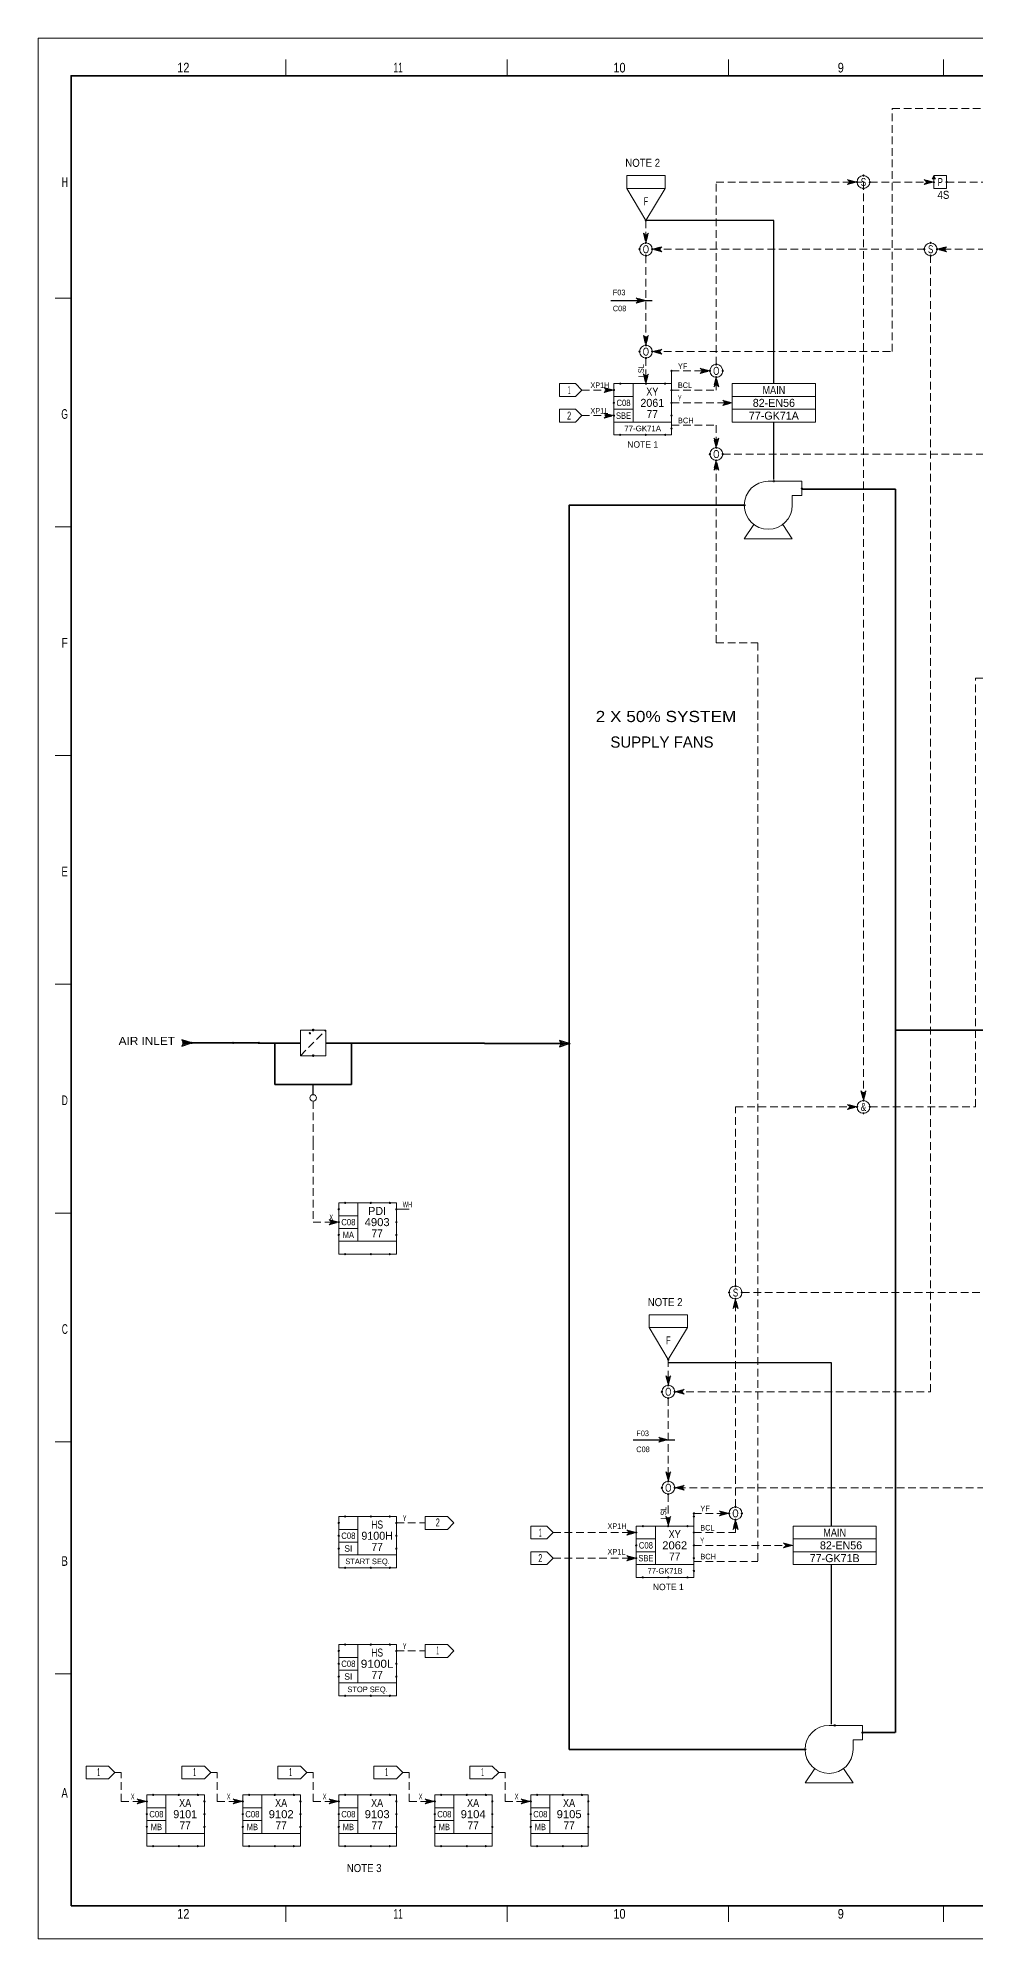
# Model space of a CAD drawing. Header units: millimetres. Extents: x 0 to 841, y 0 to 594.
# Drawn here: x 0 to 293, y 0 to 594 of the extents above; entities that cross this region are included whole.
import ezdxf
from ezdxf.enums import TextEntityAlignment as Align

# ---------------------------------------------------------------- set-up
doc = ezdxf.new("R2010")
doc.units = ezdxf.units.MM
doc.header["$LTSCALE"] = 0.8
doc.header["$PDMODE"] = 32
doc.header["$PDSIZE"] = 0.4
doc.linetypes.add('MEDIUM_DASHED', pattern=[4.5, 3, -1.5])
for name, color, linetype, lineweight in [('1', 7, 'Continuous', 13), ('12', 7, 'Continuous', 13), ('15', 7, 'Continuous', 13), ('18', 7, 'Continuous', 25), ('30', 7, 'Continuous', 25), ('40', 7, 'Continuous', 35), ('46', 7, 'MEDIUM_DASHED', 13), ('47', 7, 'Continuous', 13), ('48', 7, 'Continuous', 13), ('53', 7, 'Continuous', 13), ('9', 7, 'Continuous', 13)]:
    doc.layers.add(name, color=color, linetype=linetype, lineweight=lineweight)
for name, color, linetype in [('16', 7, 'Continuous'), ('45', 7, 'Continuous'), ('50', 7, 'Continuous')]:
    doc.layers.add(name, color=color, linetype=linetype)

msp = doc.modelspace()

# ---------------------------------------------------------------- linework, layer by layer
at = {"layer": '1'}
for p, q in [((77.4913, 587.2614), (77.4913, 582.2276)), ((146.6543, 587.2614), (146.6543, 582.2276)), ((215.8173, 587.2614), (215.8173, 582.2276)), ((282.9756, 587.2614), (282.9756, 582.2276)), ((10.3331, 512.7606), (5.3213, 512.7606)), ((10.3331, 441.2795), (5.3213, 441.2795)), ((10.3331, 369.7992), (5.3213, 369.7992)), ((10.3331, 298.3181), (5.3213, 298.3181)), ((10.3331, 226.8378), (5.3213, 226.8378)), ((10.3331, 155.3567), (5.3213, 155.3567)), ((10.3331, 82.8693), (5.3213, 82.8693)), ((77.4913, 10.3819), (77.4913, 5.348)), ((146.6543, 10.3819), (146.6543, 5.348)), ((215.8173, 10.3819), (215.8173, 5.348)), ((282.9756, 10.3819), (282.9756, 5.348))]:
    msp.add_line(p, q, dxfattribs=at)
at = {"layer": '1', "lineweight": 25}
for p, q in [((179, 512), (192, 512)), ((85.9843, 263.811), (85.9843, 267)), ((10.3331, 10.3819), (10.3331, 156.3638)), ((186, 156), (199, 156))]:
    msp.add_line(p, q, dxfattribs=at)
at = {"layer": '1', "lineweight": 35}
msp.add_line((648.9504, 10.3819), (10.3331, 10.3819), dxfattribs=at)
msp.add_lwpolyline([(829.263, 112.0142), (829.263, 582.2276), (10.3331, 582.2276), (10.3331, 10.3819)], dxfattribs=at)
at = {"layer": '12'}
for p, q in [((163, 486), (163, 482)), ((163, 486), (168, 486)), ((217, 482), (243, 482)), ((163, 478), (163, 474)), ((163, 478), (168, 478)), ((217, 478), (243, 478)), ((121, 132), (121, 128)), ((121, 132), (128, 132)), ((205, 133), (205, 132)), ((121, 128), (128, 128)), ((154, 129), (154, 125)), ((154, 129), (159, 129)), ((236, 125), (262, 125)), ((154, 121), (154, 117)), ((154, 121), (159, 121)), ((236, 121), (262, 121)), ((121, 92), (121, 88)), ((121, 92), (128, 92)), ((121, 88), (128, 88)), ((15, 54), (15, 50)), ((15, 54), (22, 54)), ((45, 54), (45, 50)), ((45, 54), (52, 54)), ((75, 54), (75, 50)), ((75, 54), (82, 54)), ((105, 54), (105, 50)), ((105, 54), (112, 54)), ((135, 54), (135, 50)), ((135, 54), (142, 54)), ((15, 50), (22, 50)), ((45, 50), (52, 50)), ((75, 50), (82, 50)), ((105, 50), (112, 50)), ((135, 50), (142, 50))]:
    msp.add_line(p, q, dxfattribs=at)
for points in [[(0, 594), (841, 594), (841, 0), (0, 0)], [(217, 474), (243, 474), (243, 486), (217, 486)], [(236, 129), (262, 129), (262, 117), (236, 117)]]:
    msp.add_lwpolyline(points, close=True, dxfattribs=at)
for points in [[(163, 482), (168, 482), (170, 484), (168, 486)], [(163, 474), (168, 474), (170, 476), (168, 478)], [(128, 128), (130, 130), (128, 132)], [(154, 125), (159, 125), (161, 127), (159, 129)], [(154, 117), (159, 117), (161, 119), (159, 121)], [(128, 88), (130, 90), (128, 92)], [(22, 50), (24, 52), (22, 54)], [(52, 50), (54, 52), (52, 54)], [(82, 50), (84, 52), (82, 54)], [(112, 50), (114, 52), (112, 54)], [(142, 50), (144, 52), (142, 54)]]:
    msp.add_lwpolyline(points, dxfattribs=at)
msp.add_point((85, 283), dxfattribs=at)
at = {"layer": '15'}
for points in [[(228.2504, 455.4992), (238.7496, 455.4992), (238.7496, 451), (235.7496, 451), (235.7496, 448)], [(232.7496, 442), (235.7496, 437.4992), (220.7496, 437.4992), (223.7496, 442)], [(247.2504, 66.7496), (257.7496, 66.7496), (257.7496, 62.2504), (254.7496, 62.2504), (254.7496, 59.2504)], [(251.7496, 53.2504), (254.7496, 48.7496), (239.7496, 48.7496), (242.7496, 53.2504)]]:
    msp.add_lwpolyline(points, dxfattribs=at)
for centre, start, end in [((228.25, 447.9996), 90, 180), ((228.25, 447.9996), 180, 270), ((228.25, 447.9996), 270, 0), ((247.25, 59.25), 90, 180), ((247.25, 59.25), 180, 270), ((247.25, 59.25), 270, 0)]:
    msp.add_arc(centre, 7.5, start, end, dxfattribs=at)
at = {"layer": '16'}
for p in [(230, 455.4992), (238.7496, 453.2496), (220.7504, 448), (61, 280), (69, 280), (249, 66.7496), (239.7504, 59.2504), (257.7496, 64.5)]:
    msp.add_point(p, dxfattribs=at)
at = {"layer": '18', "lineweight": 13}
for p, q in [((230, 456), (230, 474)), ((248, 67.1024), (248, 117.1024))]:
    msp.add_line(p, q, dxfattribs=at)
at = {"layer": '18'}
for p, q in [((230, 456), (230, 474)), ((248, 180), (197, 180)), ((248, 128.8976), (248, 180)), ((248, 67.1024), (248, 117.1024))]:
    msp.add_line(p, q, dxfattribs=at)
at = {"layer": '18', "lineweight": 13}
msp.add_lwpolyline([(230, 486), (230, 537), (230, 537), (190, 537)], dxfattribs=at)
at = {"layer": '18'}
msp.add_lwpolyline([(230, 486), (230, 537), (230, 537), (190, 537)], dxfattribs=at)
at = {"layer": '30'}
for p, q in [((46.5, 280), (46, 280)), ((47, 280), (47.5, 280)), ((164.5, 279.7638), (164, 279.7638)), ((165, 279.7638), (165.5, 279.7638))]:
    msp.add_line(p, q, dxfattribs=at)
for points in [[(48, 280), (45, 281), (45.5, 280), (45, 279)], [(45.5, 280.5), (47, 280), (45.5, 279.5), (46, 280)], [(166, 279.7638), (163, 280.7638), (163.5, 279.7638), (163, 278.7638)], [(163.5, 280.2638), (165, 279.7638), (163.5, 279.2638), (164, 279.7638)]]:
    msp.add_lwpolyline(points, close=True, dxfattribs=at)
for p in [(45.5, 280), (48, 280), (163.5, 279.7638), (166, 279.7638)]:
    msp.add_point(p, dxfattribs=at)
at = {"layer": '40'}
for p, q in [((268, 453), (238.7165, 453)), ((268, 410), (268, 453)), ((268, 118.5), (268, 410)), ((48, 280), (69, 280)), ((82, 279.874), (69, 279.874)), ((74, 267), (74, 280)), ((139.5118, 279.874), (90, 279.874)), ((98, 267), (98, 280)), ((139.5118, 279.7638), (146, 279.7638)), ((146, 279.7638), (163.5, 279.7638)), ((166, 279.7638), (166, 59.2504)), ((302, 284), (268, 284)), ((74, 267), (87, 267)), ((98, 267), (87, 267)), ((268, 64.5039), (268, 118.5)), ((257.685, 64.5039), (267.9528, 64.5039)), ((166, 59.2504), (239.7504, 59.2504))]:
    msp.add_line(p, q, dxfattribs=at)
msp.add_lwpolyline([(220.7504, 448), (166, 448), (166, 279.7638)], dxfattribs=at)
at = {"layer": '40', "lineweight": 13}
msp.add_lwpolyline([(82, 284), (90, 284), (90, 276), (82, 276)], close=True, dxfattribs=at)
at = {"layer": '40'}
for p in [(86, 284), (86, 276)]:
    msp.add_point(p, dxfattribs=at)
at = {"layer": '46'}
for p, q in [((267, 572), (732, 572)), ((212, 492), (212, 549)), ((260, 549), (280, 549)), ((284, 549), (663, 548)), ((190, 537), (190, 530)), ((190, 526), (190, 498)), ((192, 528), (277, 528)), ((279, 171), (279, 526)), ((283, 528), (480, 528)), ((190, 494), (190, 486)), ((170, 484), (180, 484)), ((170, 476), (180, 476)), ((198, 480), (217, 480)), ((198, 473), (212, 473)), ((212, 473), (212, 466)), ((214, 464), (546, 464)), ((212, 405), (212, 462)), ((212, 405), (225, 405)), ((225, 405), (225, 118)), ((82, 276), (90, 284)), ((218, 204), (218, 260)), ((260, 260), (293, 260)), ((220, 202), (641, 202)), ((218, 135), (218, 200)), ((197, 181.1417), (197, 173)), ((197, 177.0709), (197, 173)), ((199, 171), (279, 171)), ((197, 139), (197, 129)), ((200, 141), (617, 141)), ((112, 130), (121, 130)), ((205, 118), (225, 118)), ((112, 90), (121, 90)), ((24, 52), (26, 52)), ((26, 43), (26, 52)), ((54, 52), (56, 52)), ((56, 43), (56, 52)), ((84, 52), (86, 52)), ((86, 43), (86, 52)), ((114, 52), (116, 52)), ((116, 43), (116, 52)), ((144, 52), (146, 52)), ((146, 43), (146, 52)), ((26, 43), (34, 43)), ((56, 43), (64, 43)), ((86, 43), (94, 43)), ((116, 43), (124, 43)), ((146, 43), (154, 43))]:
    msp.add_line(p, q, dxfattribs=at)
at = {"layer": '46', "linetype": 'Continuous'}
msp.add_line((112, 228), (116, 228), dxfattribs=at)
at = {"layer": '46'}
for points in [[(192, 496), (267, 496), (267, 572)], [(212, 549), (258, 549), (258, 262), (258.8, 265), (258, 264.2), (257.2, 265), (258, 262)], [(198, 490), (210, 490), (207, 490.8), (207.8, 490), (207, 489.2), (210, 490)], [(198, 484), (212, 484), (212, 488), (211.2, 485), (212, 485.8), (212.8, 485), (212, 488)], [(293, 260), (293, 394), (324, 394), (321, 394.8), (321.8, 394), (321, 393.2), (324, 394)], [(86, 261.811), (86, 249), (86, 249), (86, 224), (94, 224), (91, 224.8), (91.8, 224), (91, 223.2), (94, 224)], [(218, 260), (256, 260), (253, 260.8), (253.8, 260), (253, 259.2), (256, 260)], [(197, 169), (197, 143), (197.8, 146), (197, 145.2), (196.2, 146), (197, 143)], [(205, 133), (216, 133), (213, 133.8), (213.8, 133), (213, 132.2), (216, 133)], [(205, 127), (218, 127), (218, 131), (217.2, 128), (218, 128.8), (218.8, 128), (218, 131)], [(161, 127), (187, 127), (184, 127.8), (184.8, 127), (184, 126.2), (187, 127)], [(161, 119), (187, 119), (184, 119.8), (184.8, 119), (184, 118.2), (187, 119)], [(205, 123), (236, 123), (233, 123.8), (233.8, 123), (233, 122.2), (236, 123)]]:
    msp.add_lwpolyline(points, dxfattribs=at)
for points in [[(256, 549), (253, 549.8), (253.8, 549), (253, 548.2)], [(255.6, 549), (253.4, 549.6), (254, 549), (253.4, 548.4)], [(255.2, 549), (253.8, 549.4), (254.2, 549), (253.8, 548.6)], [(254.8, 549), (254.2, 549.2), (254.4, 549), (254.2, 548.8)], [(280, 549), (277, 549.8), (277.8, 549), (277, 548.2)], [(279.6, 549), (277.4, 549.6), (278, 549), (277.4, 548.4)], [(279.2, 549), (277.8, 549.4), (278.2, 549), (277.8, 548.6)], [(278.8, 549), (278.2, 549.2), (278.4, 549), (278.2, 548.8)], [(190, 530), (190.8, 533), (190, 532.2), (189.2, 533)], [(190, 530.4), (190.6, 532.6), (190, 532), (189.4, 532.6)], [(190, 530.8), (190.4, 532.2), (190, 531.8), (189.6, 532.2)], [(190, 531.2), (190.2, 531.8), (190, 531.6), (189.8, 531.8)], [(192, 528), (195, 528.8), (194.2, 528), (195, 527.2)], [(281, 528), (284, 528.8), (283.2, 528), (284, 527.2)], [(192.4, 528), (194.6, 528.6), (194, 528), (194.6, 527.4)], [(192.8, 528), (194.2, 528.4), (193.8, 528), (194.2, 527.6)], [(193.2, 528), (193.8, 528.2), (193.6, 528), (193.8, 527.8)], [(281.4, 528), (283.6, 528.6), (283, 528), (283.6, 527.4)], [(281.8, 528), (283.2, 528.4), (282.8, 528), (283.2, 527.6)], [(282.2, 528), (282.8, 528.2), (282.6, 528), (282.8, 527.8)], [(190, 512), (187, 512.8), (187.8, 512), (187, 511.2)], [(189.6, 512), (187.4, 512.6), (188, 512), (187.4, 511.4)], [(189.2, 512), (187.8, 512.4), (188.2, 512), (187.8, 511.6)], [(188.8, 512), (188.2, 512.2), (188.4, 512), (188.2, 511.8)], [(190, 498), (190.8, 501), (190, 500.2), (189.2, 501)], [(190, 498.4), (190.6, 500.6), (190, 500), (189.4, 500.6)], [(190, 498.8), (190.4, 500.2), (190, 499.8), (189.6, 500.2)], [(190, 499.2), (190.2, 499.8), (190, 499.6), (189.8, 499.8)], [(192, 496), (195, 496.8), (194.2, 496), (195, 495.2)], [(192.4, 496), (194.6, 496.6), (194, 496), (194.6, 495.4)], [(192.8, 496), (194.2, 496.4), (193.8, 496), (194.2, 495.6)], [(193.2, 496), (193.8, 496.2), (193.6, 496), (193.8, 495.8)], [(190, 486), (190.8, 489), (190, 488.2), (189.2, 489)], [(190, 486.4), (190.6, 488.6), (190, 488), (189.4, 488.6)], [(190, 486.8), (190.4, 488.2), (190, 487.8), (189.6, 488.2)], [(190, 487.2), (190.2, 487.8), (190, 487.6), (189.8, 487.8)], [(209.6, 490), (207.4, 490.6), (208, 490), (207.4, 489.4)], [(209.2, 490), (207.8, 490.4), (208.2, 490), (207.8, 489.6)], [(208.8, 490), (208.2, 490.2), (208.4, 490), (208.2, 489.8)], [(212, 487.6), (211.4, 485.4), (212, 486), (212.6, 485.4)], [(212, 487.2), (211.6, 485.8), (212, 486.2), (212.4, 485.8)], [(180, 484), (177, 484.8), (177.8, 484), (177, 483.2)], [(179.6, 484), (177.4, 484.6), (178, 484), (177.4, 483.4)], [(179.2, 484), (177.8, 484.4), (178.2, 484), (177.8, 483.6)], [(178.8, 484), (178.2, 484.2), (178.4, 484), (178.2, 483.8)], [(212, 486.8), (211.8, 486.2), (212, 486.4), (212.2, 486.2)], [(180, 476), (177, 476.8), (177.8, 476), (177, 475.2)], [(179.6, 476), (177.4, 476.6), (178, 476), (177.4, 475.4)], [(179.2, 476), (177.8, 476.4), (178.2, 476), (177.8, 475.6)], [(178.8, 476), (178.2, 476.2), (178.4, 476), (178.2, 475.8)], [(217, 480), (214, 480.8), (214.8, 480), (214, 479.2)], [(216.6, 480), (214.4, 480.6), (215, 480), (214.4, 479.4)], [(216.2, 480), (214.8, 480.4), (215.2, 480), (214.8, 479.6)], [(215.8, 480), (215.2, 480.2), (215.4, 480), (215.2, 479.8)], [(212, 466), (211.2, 469), (212, 468.2), (212.8, 469)], [(212, 466.4), (211.4, 468.6), (212, 468), (212.6, 468.6)], [(212, 466.8), (211.6, 468.2), (212, 467.8), (212.4, 468.2)], [(212, 467.2), (211.8, 467.8), (212, 467.6), (212.2, 467.8)], [(212, 462), (211.2, 459), (212, 459.8), (212.8, 459)], [(212, 461.6), (211.4, 459.4), (212, 460), (212.6, 459.4)], [(212, 461.2), (211.6, 459.8), (212, 460.2), (212.4, 459.8)], [(212, 460.8), (211.8, 460.2), (212, 460.4), (212.2, 460.2)], [(258, 262.4), (258.6, 264.6), (258, 264), (257.4, 264.6)], [(258, 262.8), (258.4, 264.2), (258, 263.8), (257.6, 264.2)], [(258, 263.2), (258.2, 263.8), (258, 263.6), (257.8, 263.8)], [(255.6, 260), (253.4, 260.6), (254, 260), (253.4, 259.4)], [(255.2, 260), (253.8, 260.4), (254.2, 260), (253.8, 259.6)], [(254.8, 260), (254.2, 260.2), (254.4, 260), (254.2, 259.8)], [(93.6, 224), (91.4, 224.6), (92, 224), (91.4, 223.4)], [(93.2, 224), (91.8, 224.4), (92.2, 224), (91.8, 223.6)], [(92.8, 224), (92.2, 224.2), (92.4, 224), (92.2, 223.8)], [(218, 200), (217.2, 197), (218, 197.8), (218.8, 197)], [(218, 199.6), (217.4, 197.4), (218, 198), (218.6, 197.4)], [(218, 199.2), (217.6, 197.8), (218, 198.2), (218.4, 197.8)], [(218, 198.8), (217.8, 198.2), (218, 198.4), (218.2, 198.2)], [(197, 173), (197.8, 176), (197, 175.2), (196.2, 176)], [(197, 173.4), (197.6, 175.6), (197, 175), (196.4, 175.6)], [(197, 173.8), (197.4, 175.2), (197, 174.8), (196.6, 175.2)], [(197, 174.2), (197.2, 174.8), (197, 174.6), (196.8, 174.8)], [(199, 171), (202, 171.8), (201.2, 171), (202, 170.2)], [(199.4, 171), (201.6, 171.6), (201, 171), (201.6, 170.4)], [(199.8, 171), (201.2, 171.4), (200.8, 171), (201.2, 170.6)], [(200.2, 171), (200.8, 171.2), (200.6, 171), (200.8, 170.8)], [(197, 156), (194, 156.8), (194.8, 156), (194, 155.2)], [(196.6, 156), (194.4, 156.6), (195, 156), (194.4, 155.4)], [(196.2, 156), (194.8, 156.4), (195.2, 156), (194.8, 155.6)], [(195.8, 156), (195.2, 156.2), (195.4, 156), (195.2, 155.8)], [(197, 143.4), (197.6, 145.6), (197, 145), (196.4, 145.6)], [(197, 143.8), (197.4, 145.2), (197, 144.8), (196.6, 145.2)], [(197, 144.2), (197.2, 144.8), (197, 144.6), (196.8, 144.8)], [(199, 141), (202, 141.8), (201.2, 141), (202, 140.2)], [(199.4, 141), (201.6, 141.6), (201, 141), (201.6, 140.4)], [(199.8, 141), (201.2, 141.4), (200.8, 141), (201.2, 140.6)], [(200.2, 141), (200.8, 141.2), (200.6, 141), (200.8, 140.8)], [(197, 129), (197.8, 132), (197, 131.2), (196.2, 132)], [(197, 129.4), (197.6, 131.6), (197, 131), (196.4, 131.6)], [(197, 129.8), (197.4, 131.2), (197, 130.8), (196.6, 131.2)], [(197, 130.2), (197.2, 130.8), (197, 130.6), (196.8, 130.8)], [(215.6, 133), (213.4, 133.6), (214, 133), (213.4, 132.4)], [(215.2, 133), (213.8, 133.4), (214.2, 133), (213.8, 132.6)], [(214.8, 133), (214.2, 133.2), (214.4, 133), (214.2, 132.8)], [(186.6, 127), (184.4, 127.6), (185, 127), (184.4, 126.4)], [(186.2, 127), (184.8, 127.4), (185.2, 127), (184.8, 126.6)], [(185.8, 127), (185.2, 127.2), (185.4, 127), (185.2, 126.8)], [(218, 130.6), (217.4, 128.4), (218, 129), (218.6, 128.4)], [(218, 130.2), (217.6, 128.8), (218, 129.2), (218.4, 128.8)], [(218, 129.8), (217.8, 129.2), (218, 129.4), (218.2, 129.2)], [(186.6, 119), (184.4, 119.6), (185, 119), (184.4, 118.4)], [(186.2, 119), (184.8, 119.4), (185.2, 119), (184.8, 118.6)], [(185.8, 119), (185.2, 119.2), (185.4, 119), (185.2, 118.8)], [(235.6, 123), (233.4, 123.6), (234, 123), (233.4, 122.4)], [(235.2, 123), (233.8, 123.4), (234.2, 123), (233.8, 122.6)], [(234.8, 123), (234.2, 123.2), (234.4, 123), (234.2, 122.8)], [(34, 43), (31, 43.8), (31.8, 43), (31, 42.2)], [(33.6, 43), (31.4, 43.6), (32, 43), (31.4, 42.4)], [(33.2, 43), (31.8, 43.4), (32.2, 43), (31.8, 42.6)], [(32.8, 43), (32.2, 43.2), (32.4, 43), (32.2, 42.8)], [(64, 43), (61, 43.8), (61.8, 43), (61, 42.2)], [(63.6, 43), (61.4, 43.6), (62, 43), (61.4, 42.4)], [(63.2, 43), (61.8, 43.4), (62.2, 43), (61.8, 42.6)], [(62.8, 43), (62.2, 43.2), (62.4, 43), (62.2, 42.8)], [(94, 43), (91, 43.8), (91.8, 43), (91, 42.2)], [(93.6, 43), (91.4, 43.6), (92, 43), (91.4, 42.4)], [(93.2, 43), (91.8, 43.4), (92.2, 43), (91.8, 42.6)], [(92.8, 43), (92.2, 43.2), (92.4, 43), (92.2, 42.8)], [(124, 43), (121, 43.8), (121.8, 43), (121, 42.2)], [(123.6, 43), (121.4, 43.6), (122, 43), (121.4, 42.4)], [(123.2, 43), (121.8, 43.4), (122.2, 43), (121.8, 42.6)], [(122.8, 43), (122.2, 43.2), (122.4, 43), (122.2, 42.8)], [(154, 43), (151, 43.8), (151.8, 43), (151, 42.2)], [(153.6, 43), (151.4, 43.6), (152, 43), (151.4, 42.4)], [(153.2, 43), (151.8, 43.4), (152.2, 43), (151.8, 42.6)], [(152.8, 43), (152.2, 43.2), (152.4, 43), (152.2, 42.8)]]:
    msp.add_lwpolyline(points, close=True, dxfattribs=at)
at = {"layer": '47'}
msp.add_circle((86, 262.811), 1, dxfattribs=at)
at = {"layer": '48'}
for p, q in [((198, 490), (198, 486)), ((180, 482), (186, 482)), ((186, 486), (186, 474)), ((180, 478), (186, 478)), ((94, 226), (100, 226)), ((100, 230), (100, 218)), ((94, 222), (100, 222)), ((100, 132), (100, 120)), ((205, 132), (205, 128)), ((94, 128), (100, 128)), ((187, 125), (193, 125)), ((193, 129), (193, 117)), ((94, 124), (100, 124)), ((187, 121), (193, 121)), ((100, 92), (100, 80)), ((94, 88), (100, 88)), ((94, 84), (100, 84)), ((40, 45), (40, 33)), ((70, 45), (70, 33)), ((100, 45), (100, 33)), ((130, 45), (130, 33)), ((160, 45), (160, 33)), ((34, 41), (40, 41)), ((34, 37), (40, 37)), ((64, 41), (70, 41)), ((64, 37), (70, 37)), ((94, 41), (100, 41)), ((94, 37), (100, 37)), ((124, 41), (130, 41)), ((124, 37), (130, 37)), ((154, 41), (160, 41)), ((154, 37), (160, 37))]:
    msp.add_line(p, q, dxfattribs=at)
for points in [[(280, 551), (279.5, 550), (280.5, 550)], [(280, 547), (284, 547), (284, 551), (280, 551)], [(180, 486), (198, 486), (198, 474), (180, 474)], [(94, 230), (112, 230), (112, 218), (94, 218)], [(94, 132), (112, 132), (112, 120), (94, 120)], [(187, 129), (205, 129), (205, 117), (187, 117)], [(94, 92), (112, 92), (112, 80), (94, 80)], [(34, 45), (52, 45), (52, 33), (34, 33)], [(64, 45), (82, 45), (82, 33), (64, 33)], [(94, 45), (112, 45), (112, 33), (94, 33)], [(124, 45), (142, 45), (142, 33), (124, 33)], [(154, 45), (172, 45), (172, 33), (154, 33)]]:
    msp.add_lwpolyline(points, close=True, dxfattribs=at)
for points in [[(279.6378, 550.1024), (280.0315, 550.7323), (280.3465, 550.1024), (279.7953, 550.1024), (280.0315, 550.4961), (280.189, 550.1811), (279.9528, 550.1811)], [(180, 474), (180, 470), (198, 470), (198, 474)], [(94, 218), (94, 214), (112, 214), (112, 218)], [(94, 120), (94, 116), (112, 116), (112, 120)], [(187, 117), (187, 113), (205, 113), (205, 117)], [(94, 80), (94, 76), (112, 76), (112, 80)], [(34, 33), (34, 29), (52, 29), (52, 33)], [(64, 33), (64, 29), (82, 29), (82, 33)], [(94, 33), (94, 29), (112, 29), (112, 33)], [(124, 33), (124, 29), (142, 29), (142, 33)], [(154, 33), (154, 29), (172, 29), (172, 33)]]:
    msp.add_lwpolyline(points, dxfattribs=at)
for centre in [(258, 549), (190, 528), (279, 528), (190, 496), (212, 490), (212, 464), (258, 260), (218, 202), (197, 171), (197, 141), (218, 133)]:
    msp.add_circle(centre, 2, dxfattribs=at)
for p in [(256, 549), (258, 551), (258, 547), (260, 549), (280, 549), (284, 549), (190, 530), (279, 530), (188, 528), (190, 526), (192, 528), (277, 528), (279, 526), (281, 528), (188, 496), (190, 498), (190, 494), (192, 496), (198, 490), (210, 490), (212, 492), (212, 488), (214, 490), (180, 484), (182, 486), (190, 486), (196, 486), (198, 484), (180, 480), (180, 476), (198, 480), (198, 476), (182, 470), (190, 470), (196, 470), (198, 472), (210, 464), (212, 466), (214, 464), (212, 462), (258, 262), (256, 260), (258, 258), (260, 260), (94, 228), (96, 230), (104, 230), (110, 230), (112, 228), (94, 224), (94, 220), (112, 224), (112, 220), (96, 214), (104, 214), (110, 214), (216, 202), (218, 204), (220, 202), (218, 200), (197, 173), (195, 171), (197, 169), (199, 171), (197, 143), (195, 141), (197, 139), (199, 141), (96, 132), (104, 132), (110, 132), (205, 133), (205, 132), (216, 133), (218, 135), (218, 131), (220, 133), (94, 130), (94, 126), (112, 130), (112, 126), (187, 127), (189, 129), (197, 129), (203, 129), (205, 127), (94, 122), (112, 122), (187, 123), (187, 119), (205, 123), (205, 119), (96, 116), (104, 116), (110, 116), (189, 113), (197, 113), (203, 113), (205, 115), (94, 90), (96, 92), (104, 92), (110, 92), (112, 90), (94, 86), (112, 86), (94, 82), (112, 82), (96, 76), (104, 76), (110, 76), (34, 43), (36, 45), (44, 45), (50, 45), (52, 43), (64, 43), (66, 45), (74, 45), (80, 45), (82, 43), (94, 43), (96, 45), (104, 45), (110, 45), (112, 43), (124, 43), (126, 45), (134, 45), (140, 45), (142, 43), (154, 43), (156, 45), (164, 45), (170, 45), (172, 43), (34, 39), (52, 39), (64, 39), (82, 39), (94, 39), (112, 39), (124, 39), (142, 39), (154, 39), (172, 39), (34, 35), (52, 35), (64, 35), (82, 35), (94, 35), (112, 35), (124, 35), (142, 35), (154, 35), (172, 35), (36, 29), (44, 29), (50, 29), (66, 29), (74, 29), (80, 29), (96, 29), (104, 29), (110, 29), (126, 29), (134, 29), (140, 29), (156, 29), (164, 29), (170, 29)]:
    msp.add_point(p, dxfattribs=at)
at = {"layer": '53'}
for points in [[(196, 551), (184, 551), (184, 547), (196, 547)], [(191, 195.0551), (203, 195.0551), (203, 191.0551), (191, 191.0551)]]:
    msp.add_lwpolyline(points, close=True, dxfattribs=at)
for points in [[(184, 547), (190, 537), (196, 547)], [(203, 191.0551), (197, 181.0551), (191, 191.0551)]]:
    msp.add_lwpolyline(points, dxfattribs=at)
for p in [(190, 537), (197, 181.0551)]:
    msp.add_point(p, dxfattribs=at)
at = {"layer": '9'}
msp.add_lwpolyline([(0, 0), (841, 0), (841, 594), (0, 594)], close=True, dxfattribs=at)

# ---------------------------------------------------------------- texts
at = {"layer": '1'}
for s, width, p in [('12', 0.85, (45.4146, 583.2346)), ('11', 0.65, (112.5772, 583.2346)), ('10', 0.85, (181.7358, 583.2346)), ('9', 0.85, (250.9051, 583.2346)), ('12', 0.85, (45.4146, 6.3543)), ('11', 0.65, (112.5772, 6.3543)), ('10', 0.85, (181.7358, 6.3543)), ('9', 0.85, (250.9051, 6.3543))]:
    msp.add_text(s, height=3.02, dxfattribs=dict(at, width=width)).set_placement(p, align=Align.CENTER)
for s, width, p in [('H', 0.65, (9.3283, 547.4945)), ('G', 0.65, (9.3283, 475.0071)), ('F', 0.8, (9.3283, 403.526)), ('E', 0.75, (9.3283, 332.0449)), ('D', 0.65, (9.3283, 260.5646)), ('C', 0.65, (9.3283, 189.0835)), ('B', 0.75, (9.3283, 116.5961)), ('A', 0.75, (9.3283, 44.1087))]:
    msp.add_text(s, height=3.02, dxfattribs=dict(at, width=width)).set_placement(p, align=Align.RIGHT)
at = {"layer": '12'}
for s, height, width, p in [('NOTE 2', 2.5, 0.9, (189, 553.7496)), ('1', 2.5, 0.35, (166, 482.7496)), ('MAIN', 2.5, 0.85, (230, 482.7496)), ('2', 2.5, 0.6, (166, 474.7496)), ('2 X 50% SYSTEM ', 3.5, 1.15, (197.0315, 380.2504)), ('AIR INLET', 2.5, 1.1, (34, 279.3795)), ('NOTE 2', 2.5, 0.9, (196, 197.7496)), ('2', 2.5, 0.6, (124.937, 128.9071)), ('1', 2.5, 0.35, (157, 125.7496)), ('MAIN', 2.5, 0.85, (249, 125.7496)), ('2', 2.5, 0.6, (157, 117.7496)), ('1', 2.5, 0.35, (124.937, 88.9071)), ('1', 2.5, 0.35, (18.937, 50.9071)), ('1', 2.5, 0.35, (48.937, 50.9071)), ('1', 2.5, 0.35, (78.937, 50.9071)), ('1', 2.5, 0.35, (108.937, 50.9071)), ('1', 2.5, 0.35, (138.937, 50.9071)), ('NOTE 3', 2.5, 0.9, (101.937, 20.9071))]:
    msp.add_text(s, height=height, dxfattribs=dict(at, width=width)).set_placement(p, align=Align.CENTER)
for s, height, p in [('82-EN56', 2.5, (230, 478.7496)), ('77-GK71A', 2.5, (229.9921, 474.7496)), ('SUPPLY FANS', 3.5, (195.0197, 372.2504)), ('77-GK71B', 2.5, (249, 117.7496)), ('82-EN56', 2.5, (251, 121.7496))]:
    msp.add_text(s, height=height, dxfattribs=at).set_placement(p, align=Align.CENTER)
at = {"layer": '45'}
for s, width, p in [('F03', 0.95, (179.6614, 513.626)), ('C08', 0.9, (179.6614, 508.626)), ('YF', 0.8, (200, 490.6252)), ('XP1H', 0.85, (172.6614, 484.626)), ('Y', 0.6, (200, 480.6252)), ('BCL', 0.85, (200, 484.6252)), ('XP1L', 0.95, (172.6614, 476.626)), ('BCH', 0.8, (200, 473.6252)), ('X', 0.6, (91.0669, 224.626)), ('WH', 0.6, (114, 228.6252)), ('F03', 0.95, (187, 157.1252)), ('C08', 0.9, (187, 152.1252)), ('Y', 0.6, (114, 130.6252)), ('YF', 0.8, (207, 133.6252)), ('XP1H', 0.85, (178, 128.1252)), ('Y', 0.6, (207, 123.6252)), ('BCL', 0.85, (207, 127.6252)), ('XP1L', 0.95, (178, 120.1252)), ('BCH', 0.8, (207, 118.6252)), ('Y', 0.6, (114, 90.6252)), ('X', 0.6, (29, 43.6252)), ('X', 0.6, (59, 43.6252)), ('X', 0.6, (89, 43.6252)), ('X', 0.6, (119, 43.6252)), ('X', 0.6, (149, 43.6252))]:
    msp.add_text(s, height=1.75, dxfattribs=dict(at, width=width)).set_placement(p)
at = {"layer": '45', "width": 0.9}
for p in [(189.3748, 488), (196.3748, 131)]:
    msp.add_text('LSL', height=1.75, rotation=90, dxfattribs=at).set_placement(p)
at = {"layer": '50'}
for s, height, width, p in [('S', 2.5, 0.75, (258.0004, 547.7496)), ('P', 2.5, 0.75, (282.0004, 547.7496)), ('4S', 2.5, 0.9, (282.9909, 543.7496)), ('O', 2.5, 0.75, (190.0004, 526.7496)), ('S', 2.5, 0.75, (279.0004, 526.7496)), ('O', 2.5, 0.75, (190.0004, 494.7496)), ('O', 2.5, 0.75, (212.0004, 488.7496)), ('XY', 2.5, 0.85, (191.9996, 482.2496)), ('SBE', 2, 0.85, (182.9996, 475)), ('C08', 2, 0.9, (183, 479)), ('77', 2.5, 0.95, (191.9996, 475.2496)), ('77-GK71A', 1.75, 1.05, (188.9945, 471.1252)), ('O', 2.5, 0.75, (212.0004, 462.7496)), ('&', 2.5, 0.75, (258, 258.7496)), ('C08', 2, 0.9, (97, 223)), ('MA', 2, 0.7, (96.9929, 219)), ('4903', 2.5, 1.05, (106, 222.7496)), ('77', 2.5, 0.95, (105.9996, 219.2496)), ('S', 2.5, 0.75, (218.0004, 200.7496)), ('O', 2.5, 0.75, (197.0004, 169.7496)), ('O', 2.5, 0.75, (197.0004, 139.7496)), ('HS', 2.5, 0.8, (105.9909, 128.2496)), ('O', 2.5, 0.75, (218.0004, 131.7496)), ('C08', 2, 0.9, (97, 125)), ('XY', 2.5, 0.85, (198.9996, 125.2496)), ('77', 2.5, 0.95, (105.9996, 121.2496)), ('SBE', 2, 0.85, (189.9996, 118)), ('C08', 2, 0.9, (190, 122)), ('2062', 2.5, 1.05, (199, 121.7496)), ('77', 2.5, 0.95, (198.9996, 118.2496)), ('HS', 2.5, 0.8, (105.9909, 88.2496)), ('C08', 2, 0.9, (97, 85)), ('9100L', 2.5, 1.1, (105.9996, 84.7496)), ('77', 2.5, 0.95, (105.9996, 81.2496)), ('XA', 2.5, 0.85, (45.9913, 41.2496)), ('XA', 2.5, 0.85, (75.9913, 41.2496)), ('XA', 2.5, 0.85, (105.9913, 41.2496)), ('XA', 2.5, 0.85, (135.9913, 41.2496)), ('XA', 2.5, 0.85, (165.9913, 41.2496)), ('C08', 2, 0.9, (37, 38)), ('MB', 2, 0.7, (37, 34)), ('77', 2.5, 0.95, (45.9996, 34.2496)), ('C08', 2, 0.9, (67, 38)), ('MB', 2, 0.7, (67, 34)), ('9102', 2.5, 1.05, (76, 37.7496)), ('77', 2.5, 0.95, (75.9996, 34.2496)), ('C08', 2, 0.9, (97, 38)), ('MB', 2, 0.7, (97, 34)), ('9103', 2.5, 1.05, (106, 37.7496)), ('77', 2.5, 0.95, (105.9996, 34.2496)), ('C08', 2, 0.9, (127, 38)), ('MB', 2, 0.7, (127, 34)), ('9104', 2.5, 1.05, (136, 37.7496)), ('77', 2.5, 0.95, (135.9996, 34.2496)), ('C08', 2, 0.9, (157, 38)), ('MB', 2, 0.7, (157, 34)), ('9105', 2.5, 1.05, (166, 37.7496)), ('77', 2.5, 0.95, (165.9996, 34.2496))]:
    msp.add_text(s, height=height, dxfattribs=dict(at, width=width)).set_placement(p, align=Align.CENTER)
for s, height, p in [('2061', 2.5, (192, 478.7496)), ('NOTE 1', 2, (189.0004, 466)), ('PDI', 2.5, (106, 226.2496)), ('9100H', 2.5, (105.9996, 124.7496)), ('SI', 2, (96.9996, 121)), ('START SEQ.', 1.75, (102.9941, 117.1252)), ('77-GK71B', 1.75, (196, 114.1252)), ('NOTE 1', 2, (197.0004, 109)), ('SI', 2, (96.9996, 81)), ('STOP SEQ.', 1.75, (102.9941, 77.1252)), ('9101', 2.5, (46, 37.7496))]:
    msp.add_text(s, height=height, dxfattribs=at).set_placement(p, align=Align.CENTER)
at = {"layer": '53', "width": 0.65}
for p in [(189.9996, 541.7488), (197.0004, 185.8047)]:
    msp.add_text('F', height=2.5, dxfattribs=at).set_placement(p, align=Align.CENTER)

doc.saveas('drawing.dxf')
